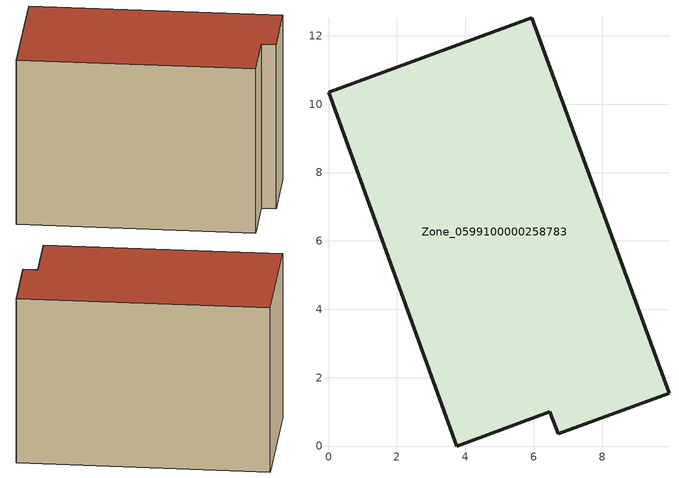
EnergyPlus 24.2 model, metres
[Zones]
Zone_0599100000258783
 floor ground (C_G): 0,10.35 5.95,12.52 9.96,1.55 6.72,0.36 6.47,1 3.75,0 z0
 wall outside (C_F): 5.95,12.52 0,10.35 3.75,0 6.47,1 6.72,0.36 9.96,1.55 5.95,12.52 z0:8.17
 roof outside (C_R): 9.96,1.55 5.95,12.52 0,10.35 3.75,0 6.47,1 6.72,0.36 z8.17
[BUILDING]
Pand.0599100000258783: North Axis=0; Terrain=City; Loads Convergence Tolerance Value=0.04; Temperature Convergence Tolerance Value=0.4; Solar Distribution=FullExterior; Maximum Number of Warmup Days=25; Minimum Number of Warmup Days=1
[Site:Location]
Rotterdam.The.Hague.AP_ZH_NLD Design_Conditions: Latitude=51.96; Longitude=4.45; Time Zone=1; Elevation=-4.5
[SITE:GROUNDTEMPERATURE:BUILDINGSURFACE]
18, 18, 18, 18, 18, 18, 18, 18, 18, 18, 18, 18
[MATERIAL] Thermal Absorptance=0.9; Solar Absorptance=0.7; Visible Absorptance=0.7
Name | Roughness | Thickness | Conductivity | Density | Specific Heat
G.TI.1946-1964 | MediumSmooth | 0.15 | 1 | 540 | 1210
F.TI.1946-1964 | Rough | 0.3 | 0.857143 | 1920 | 840
R.TI.1946-1964 | MediumRough | 0.2 | 0.277778 | 1500 | 1000
[CONSTRUCTION]
C_G: G.TI.1946-1964
C_F: F.TI.1946-1964
C_R: R.TI.1946-1964
[ZONE]
Zone_0599100000258783: Type=1; Multiplier=1; Ceiling Height=Autocalculate; Volume=Autocalculate; Floor Area=autocalculate; Part of Total Floor Area=Yes
[ZONEINFILTRATION:DESIGNFLOWRATE]
Infil_Zone_0599100000258783: Zone or ZoneList or Space or SpaceList=Zone_0599100000258783; Schedule=AlwaysOn; Design Flow Rate Calculation Method=Flow/Area; Flow Rate per Floor Area=0.003; Constant Term Coefficient=1; Temperature Term Coefficient=0; Velocity Term Coefficient=0; Velocity Squared Term Coefficient=0
[HVACTEMPLATE:ZONE:IDEALLOADSAIRSYSTEM]
Zone_0599100000258783: Maximum Heating Supply Air Temperature=50; Minimum Cooling Supply Air Temperature=13; Maximum Heating Supply Air Humidity Ratio=0.0156; Minimum Cooling Supply Air Humidity Ratio=0.0077; Heating Limit=NoLimit; Cooling Limit=NoLimit; Dehumidification Control Type=ConstantSensibleHeatRatio; Cooling Sensible Heat Ratio=0.7; Dehumidification Setpoint=60; Humidification Control Type=None; Humidification Setpoint=30; Outdoor Air Method=None; Outdoor Air Flow Rate per Person=0.00944; Outdoor Air Flow Rate per Zone Floor Area=0; Outdoor Air Flow Rate per Zone=0; Demand Controlled Ventilation Type=None; Outdoor Air Economizer Type=NoEconomizer; Heat Recovery Type=None; Sensible Heat Recovery Effectiveness=0.7; Latent Heat Recovery Effectiveness=0.65
[ZONECONTROL:THERMOSTAT]
ThermostatControl_Zone_0599100000258783: Zone or ZoneList=Zone_0599100000258783; Control Type Schedule=DualSetpointControlType; Control 1=Thermostat_Zone_0599100000258783; Temperature Difference Between Cutout And Setpoint=0
[THERMOSTATSETPOINT:DUALSETPOINT]
Thermostat_Zone_0599100000258783: Heating Setpoint Temperature Schedule=HeatingSetpoint_Zone_0599100000258783; Cooling Setpoint Temperature Schedule=CoolingSetpoint_Zone_0599100000258783
[SCHEDULE:COMPACT]
HeatingSetpoint_Zone_0599100000258783: Through: 12/31, For: AllDays, Until: 24:00, 21
CoolingSetpoint_Zone_0599100000258783: Through: 12/31, For: AllDays, Until: 24:00, 24
DualSetpointControlType: Through: 12/31, For: AllDays, Until: 24:00, 4
AlwaysOn: Through: 12/31, For: AllDays, Until: 24:00, 1
